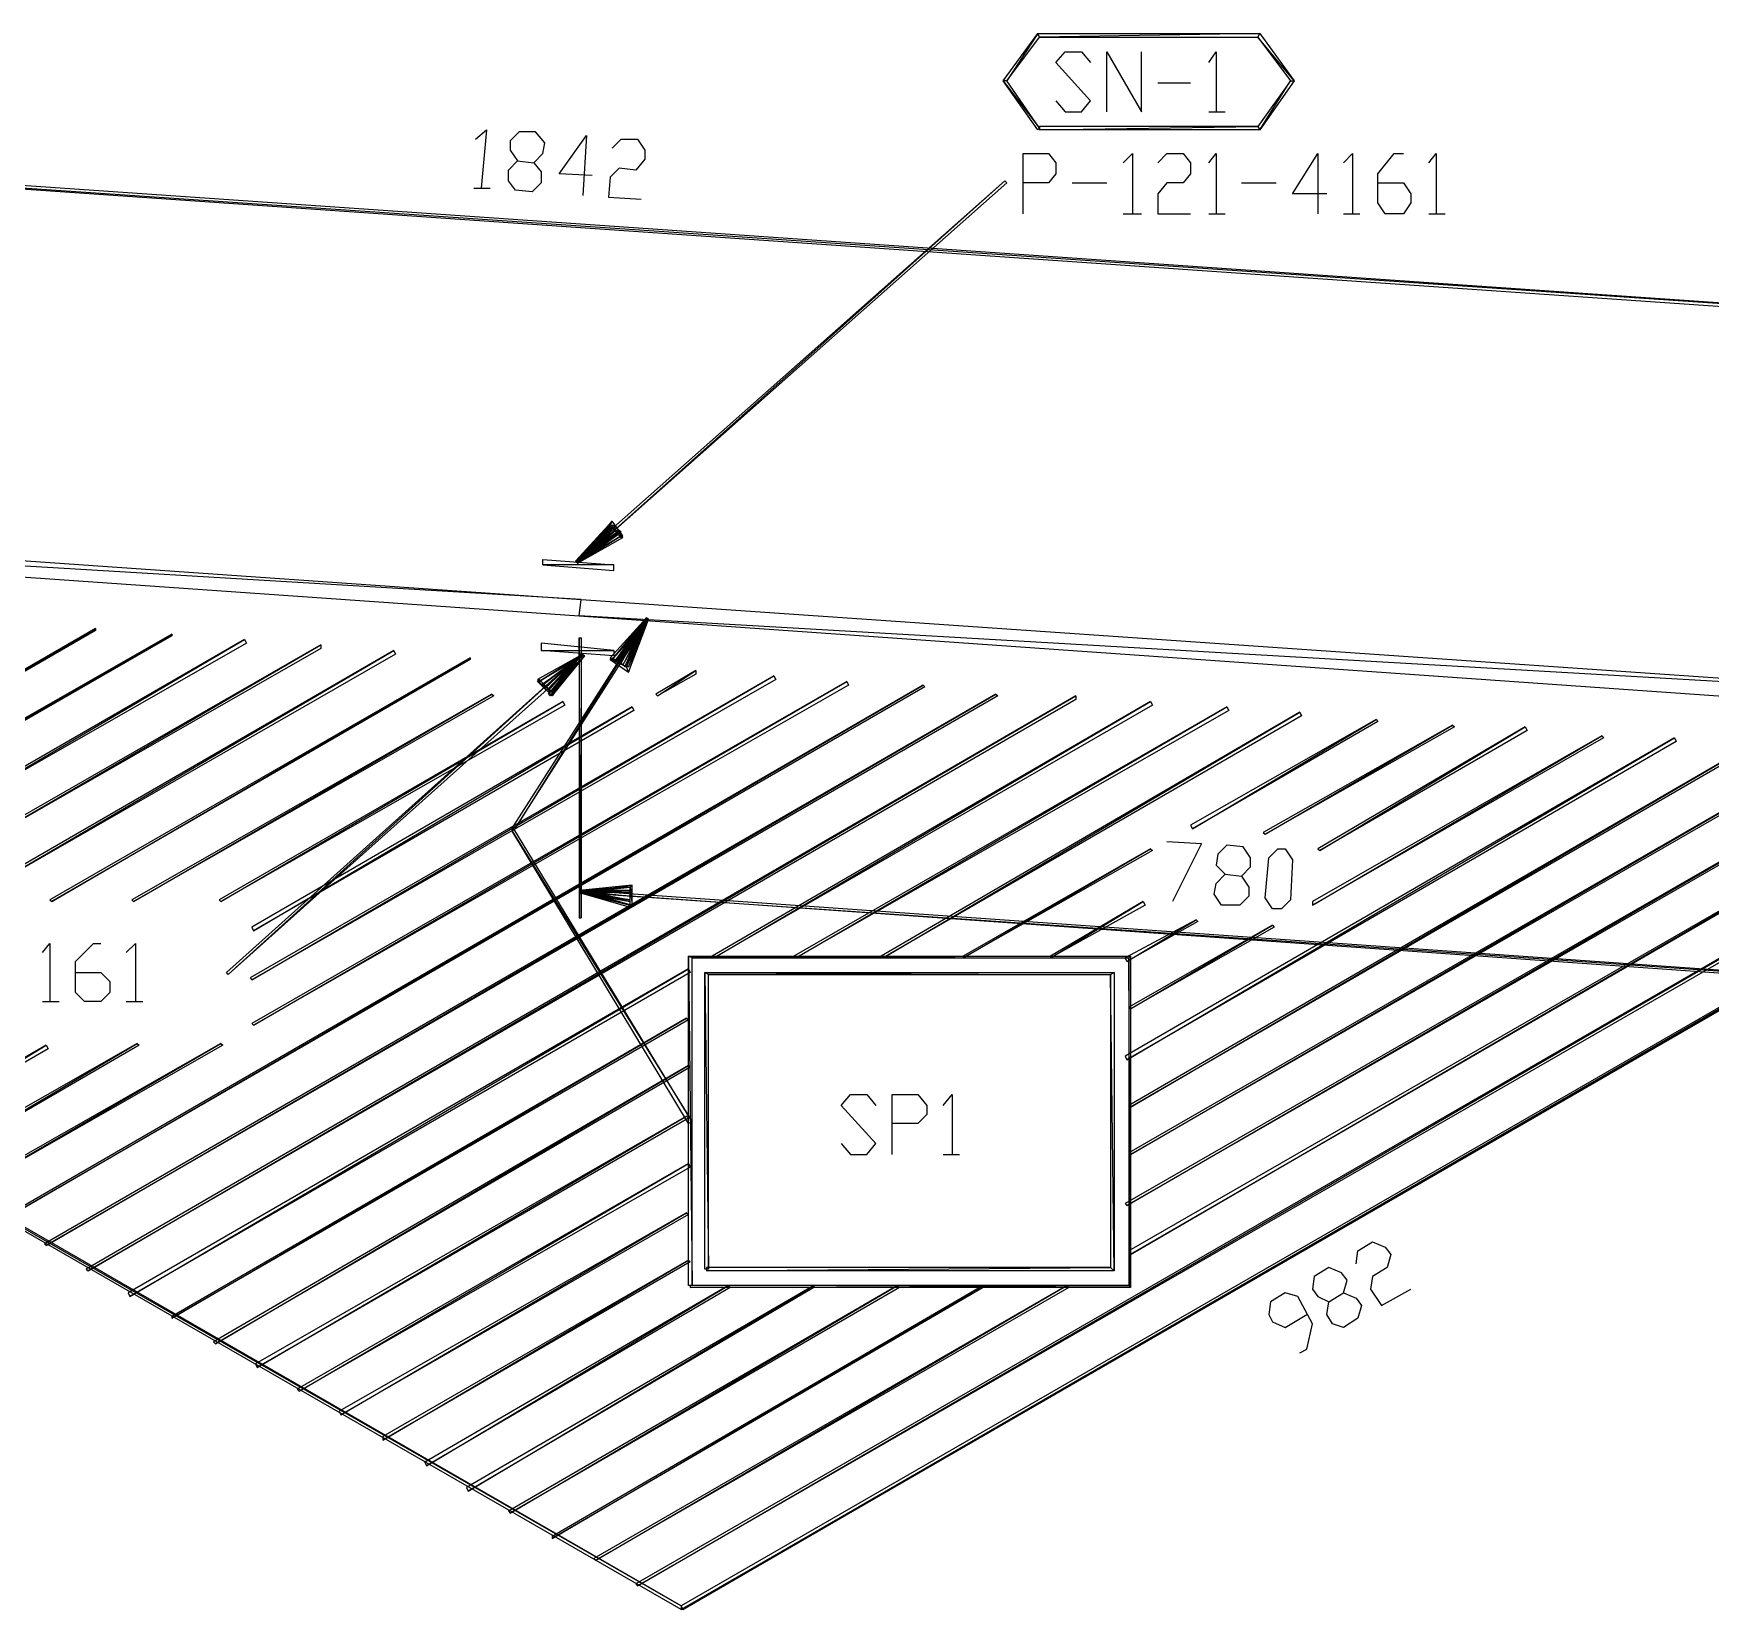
# Model space of a CAD drawing. Header units: millimetres. Extents: x 21 to 1147, y -811 to 126.
# Drawn here: x 416.9 to 527.5, y -571.8 to -467.9 of the extents above; entities that cross this region are included whole.
import ezdxf

# ---------------------------------------------------------------- set-up
doc = ezdxf.new("R2010")
doc.units = ezdxf.units.MM
doc.layers.add('EDITED_LINES', color=4, linetype='Continuous')

msp = doc.modelspace()

# ---------------------------------------------------------------- linework, layer by layer
at = {"layer": 'EDITED_LINES'}
for p, q in [((480.88, -471.04), (483.16, -467.92)), ((483.16, -467.92), (481.12, -471.04)), ((483.16, -467.92), (481.12, -471.04)), ((481.12, -471.04), (483.28, -468.16)), ((483.28, -468.16), (483.16, -467.92)), ((483.16, -467.92), (497.8, -467.92)), ((483.28, -468.16), (483.16, -467.92)), ((497.8, -467.92), (483.28, -468.16)), ((497.8, -467.92), (483.28, -468.16)), ((483.28, -468.16), (497.68, -468.16)), ((497.68, -468.16), (497.8, -467.92)), ((497.68, -468.16), (497.8, -467.92)), ((500.08, -471.04), (497.68, -468.16)), ((497.68, -468.16), (499.84, -471.04)), ((500.08, -471.04), (497.68, -468.16)), ((497.8, -467.92), (500.08, -471.04)), ((484.36, -469.84), (484.96, -469.12)), ((486.64, -472.36), (484.36, -469.84)), ((484.96, -469.12), (486.04, -469.12)), ((486.04, -469.12), (486.64, -469.84)), ((487.72, -473.08), (487.72, -469.12)), ((487.72, -469.12), (490, -473.08)), ((490, -473.08), (490, -469.12)), ((494.44, -469.84), (494.92, -469.12)), ((494.92, -469.12), (494.92, -473.08)), ((481.12, -471.04), (480.88, -471.04)), ((481.12, -471.04), (480.88, -471.04)), ((480.88, -471.04), (483.28, -474.16)), ((480.88, -471.04), (483.28, -474.16)), ((483.16, -474.28), (480.88, -471.04)), ((483.28, -474.16), (481.12, -471.04)), ((491.08, -471.16), (493.24, -471.16)), ((499.84, -471.04), (497.68, -474.04)), ((497.8, -474.28), (499.84, -471.04)), ((497.8, -474.28), (499.84, -471.04)), ((500.08, -471.04), (497.8, -474.28)), ((499.84, -471.04), (500.08, -471.04)), ((499.84, -471.04), (500.08, -471.04)), ((561.16, -487.96), (330.28, -472)), ((330.28, -472.24), (561.16, -487.96)), ((330.28, -472.24), (561.16, -487.96)), ((561.16, -488.2), (330.28, -472.24)), ((484.36, -472.36), (484.96, -473.08)), ((484.96, -473.08), (486.04, -473.08)), ((486.04, -473.08), (486.64, -472.36)), ((494.44, -473.08), (495.52, -473.08)), ((446.08, -474.88), (446.8, -474.28)), ((446.8, -474.28), (446.44, -478.12)), ((448.96, -474.4), (448.36, -475)), ((450.04, -474.4), (448.96, -474.4)), ((450.64, -475.12), (450.04, -474.4)), ((483.28, -474.16), (483.16, -474.28)), ((483.28, -474.04), (483.28, -474.28)), ((483.28, -474.28), (497.68, -474.04)), ((497.68, -474.04), (483.28, -474.04)), ((483.28, -474.28), (497.68, -474.04)), ((497.8, -474.28), (483.28, -474.28)), ((497.68, -474.04), (497.8, -474.28)), ((497.68, -474.04), (497.8, -474.28)), ((448.36, -475), (448.36, -475.6)), ((448.36, -475.6), (448.84, -476.32)), ((450.52, -475.84), (450.64, -475.12)), ((451.6, -477.16), (453.4, -474.64)), ((453.4, -474.64), (453.16, -478.6)), ((455.08, -475.48), (455.68, -474.88)), ((455.68, -474.88), (456.76, -474.88)), ((456.76, -474.88), (457.24, -475.6)), ((457.24, -475.6), (457.24, -476.2)), ((448.24, -476.92), (448.84, -476.32)), ((448.84, -476.32), (449.92, -476.44)), ((449.92, -476.44), (450.52, -475.84)), ((449.92, -476.44), (450.4, -477.04)), ((457.24, -476.2), (456.64, -476.92)), ((482.2, -479.8), (482.2, -475.84)), ((482.2, -475.84), (483.88, -475.84)), ((483.88, -475.84), (484.36, -476.44)), ((484.36, -476.44), (484.36, -477.16)), ((488.8, -476.44), (489.4, -475.84)), ((489.4, -475.84), (489.4, -479.8)), ((491.08, -476.44), (491.68, -475.84)), ((491.68, -475.84), (492.76, -475.84)), ((492.76, -475.84), (493.24, -476.44)), ((493.24, -476.44), (493.24, -477.16)), ((494.44, -476.44), (494.92, -475.84)), ((494.92, -475.84), (494.92, -479.8)), ((499.96, -478.48), (501.64, -475.84)), ((501.64, -475.84), (501.64, -479.8)), ((503.32, -476.44), (503.92, -475.84)), ((503.92, -475.84), (503.92, -479.8)), ((505.6, -477.16), (506.68, -475.84)), ((506.68, -475.84), (507.28, -475.84)), ((508.96, -476.44), (509.44, -475.84)), ((509.44, -475.84), (509.44, -479.8)), ((448.24, -477.64), (448.24, -476.92)), ((448.72, -478.24), (448.24, -477.64)), ((450.4, -477.76), (449.8, -478.36)), ((450.4, -477.04), (450.4, -477.76)), ((453.76, -477.28), (451.6, -477.16)), ((481, -477.64), (452.68, -502.72)), ((452.8, -502.84), (481, -477.64)), ((452.8, -502.84), (481, -477.64)), ((481.12, -477.76), (452.8, -502.84)), ((454.96, -477.4), (454.84, -478.72)), ((455.56, -476.8), (454.96, -477.4)), ((456.64, -476.92), (455.56, -476.8)), ((481, -477.64), (481.12, -477.76)), ((483.88, -477.76), (482.2, -477.76)), ((484.36, -477.16), (483.88, -477.76)), ((485.44, -477.76), (487.72, -477.76)), ((491.68, -477.76), (491.08, -478.48)), ((492.76, -477.76), (491.68, -477.76)), ((493.24, -477.16), (492.76, -477.76)), ((496.6, -477.76), (498.88, -477.76)), ((505.6, -479.08), (505.6, -477.16)), ((505.6, -477.76), (507.28, -477.76)), ((507.28, -477.76), (507.76, -478.48)), ((445.96, -478.12), (447.04, -478.12)), ((449.8, -478.36), (448.72, -478.24)), ((454.84, -478.72), (457, -478.84)), ((491.08, -478.48), (491.08, -479.8)), ((502.24, -478.48), (499.96, -478.48)), ((507.76, -478.48), (507.76, -479.08)), ((488.8, -479.8), (490, -479.8)), ((491.08, -479.8), (493.24, -479.8)), ((494.44, -479.8), (495.52, -479.8)), ((503.32, -479.8), (504.4, -479.8)), ((506.08, -479.8), (505.6, -479.08)), ((507.28, -479.8), (506.08, -479.8)), ((507.76, -479.08), (507.28, -479.8)), ((508.96, -479.8), (510.04, -479.8)), ((330.28, -497.32), (459.64, -571.6)), ((330.28, -497.32), (459.64, -571.6)), ((459.64, -571.84), (330.28, -497.32)), ((459.64, -571.6), (330.4, -497.08)), ((342.76, -497.56), (453.04, -505.24)), ((453.04, -505.24), (342.76, -498.64)), ((342.76, -498.64), (452.92, -506.32)), ((453.04, -505.24), (342.76, -498.64)), ((455.08, -500.08), (452.68, -502.72)), ((454.96, -500.32), (452.68, -502.72)), ((455.08, -500.32), (452.68, -502.72)), ((455.2, -500.44), (452.68, -502.72)), ((452.68, -502.72), (455.56, -500.68)), ((452.68, -502.72), (455.56, -500.8)), ((452.68, -502.72), (455.56, -500.8)), ((452.8, -502.84), (455.08, -500.08)), ((452.8, -502.84), (455.08, -500.08)), ((454.96, -500.32), (452.8, -502.84)), ((452.8, -502.84), (454.96, -500.32)), ((452.8, -502.84), (454.96, -500.32)), ((452.8, -502.84), (455.08, -500.32)), ((452.8, -502.84), (455.08, -500.32)), ((455.08, -500.44), (452.8, -502.84)), ((455.32, -500.44), (452.8, -502.84)), ((452.8, -502.84), (455.2, -500.44)), ((452.8, -502.84), (455.2, -500.44)), ((455.56, -500.68), (452.8, -502.84)), ((455.56, -500.68), (452.8, -502.84)), ((455.32, -500.68), (452.8, -502.84)), ((455.56, -500.8), (452.8, -502.84)), ((455.56, -500.8), (452.8, -502.84)), ((455.56, -500.8), (452.8, -502.84)), ((455.56, -500.8), (452.8, -502.84)), ((452.8, -502.84), (455.68, -500.8)), ((455.68, -501.04), (452.8, -502.84)), ((455.68, -501.04), (452.8, -502.84)), ((452.8, -502.72), (455.68, -501.04)), ((452.8, -502.84), (455.68, -501.04)), ((452.8, -502.84), (455.68, -501.04)), ((455.08, -500.08), (454.96, -500.32)), ((455.08, -500.08), (454.96, -500.32)), ((454.96, -500.32), (455.8, -501.04)), ((454.96, -500.32), (455.8, -501.04)), ((455.68, -501.16), (454.96, -500.32)), ((454.96, -500.32), (455.08, -500.44)), ((455.8, -501.04), (455.08, -500.08)), ((455.08, -500.32), (455.32, -500.44)), ((455.2, -500.44), (455.32, -500.68)), ((455.68, -500.8), (455.56, -500.68)), ((455.68, -501.04), (455.56, -500.8)), ((455.68, -501.04), (455.56, -500.8)), ((455.8, -501.16), (455.68, -501.04)), ((455.8, -501.04), (455.68, -501.16)), ((452.8, -502.84), (455.8, -501.16)), ((450.52, -502.96), (450.52, -502.6)), ((450.52, -502.6), (455.2, -502.96)), ((450.52, -502.96), (450.52, -502.6)), ((450.52, -502.6), (455.2, -502.96)), ((455.2, -502.96), (450.52, -502.96)), ((450.52, -502.96), (455.2, -503.32)), ((455.2, -502.96), (450.52, -502.96)), ((455.2, -502.96), (450.52, -502.96)), ((450.52, -502.96), (455.2, -503.32)), ((455.2, -502.96), (450.52, -502.96)), ((452.68, -502.72), (452.8, -502.84)), ((452.8, -502.84), (452.68, -502.72)), ((452.68, -502.72), (452.8, -502.84)), ((452.8, -502.84), (452.68, -502.72)), ((452.68, -502.72), (452.8, -502.84)), ((452.8, -502.84), (452.68, -502.72)), ((452.68, -502.72), (452.8, -502.84)), ((452.68, -502.72), (452.8, -502.84)), ((452.8, -502.84), (452.8, -502.72)), ((455.2, -503.32), (455.2, -502.96)), ((455.2, -503.32), (455.2, -502.96)), ((452.92, -506.32), (453.04, -505.24)), ((452.92, -506.32), (453.04, -505.24)), ((453.04, -505.24), (548.68, -511.84)), ((448.48, -520.36), (457.36, -506.44)), ((457.36, -506.44), (448.6, -520.48)), ((457.36, -506.44), (448.6, -520.48)), ((448.6, -520.48), (457.48, -506.56)), ((548.68, -511.84), (452.92, -506.32)), ((452.92, -506.32), (548.68, -513.04)), ((548.68, -511.84), (452.92, -506.32)), ((457.36, -506.44), (454.96, -509.08)), ((455.08, -509.2), (457.36, -506.44)), ((455.08, -509.2), (457.36, -506.44)), ((457.36, -506.44), (455.08, -509.2)), ((457.48, -506.56), (455.08, -509.2)), ((455.32, -509.32), (457.36, -506.44)), ((455.32, -509.32), (457.36, -506.44)), ((457.36, -506.44), (455.32, -509.2)), ((457.48, -506.56), (455.32, -509.32)), ((455.44, -509.32), (457.36, -506.44)), ((455.44, -509.32), (457.36, -506.44)), ((457.36, -506.44), (455.44, -509.2)), ((457.48, -506.56), (455.44, -509.32)), ((455.68, -509.32), (457.36, -506.44)), ((455.68, -509.32), (457.36, -506.44)), ((455.68, -509.44), (457.36, -506.44)), ((457.48, -506.56), (455.68, -509.32)), ((457.36, -506.44), (455.8, -509.56)), ((457.36, -506.44), (455.8, -509.56)), ((455.8, -509.56), (457.48, -506.56)), ((455.92, -509.68), (457.36, -506.44)), ((456.04, -509.68), (457.36, -506.44)), ((456.04, -509.68), (457.36, -506.44)), ((457.36, -506.44), (456.04, -509.68)), ((457.36, -506.44), (456.04, -509.68)), ((456.04, -509.68), (457.48, -506.56)), ((457.36, -506.44), (456.16, -510.04)), ((457.36, -506.44), (456.16, -510.04)), ((457.36, -506.44), (456.16, -509.68)), ((457.36, -506.44), (456.16, -509.68)), ((456.16, -510.04), (457.48, -506.56)), ((456.16, -509.68), (457.48, -506.56)), ((457.36, -506.44), (457.48, -506.56)), ((457.48, -506.56), (457.36, -506.44)), ((457.36, -506.44), (457.48, -506.56)), ((457.48, -506.56), (457.36, -506.44)), ((457.36, -506.44), (457.48, -506.56)), ((457.48, -506.56), (457.36, -506.44)), ((457.36, -506.44), (457.48, -506.56)), ((457.48, -506.56), (457.36, -506.44)), ((457.48, -506.56), (457.36, -506.44)), ((426.04, -507.52), (404.2, -520)), ((404.32, -520.12), (426.04, -507.52)), ((404.32, -520.12), (426.04, -507.52)), ((426.04, -507.64), (404.32, -520.12)), ((421, -507.16), (405.16, -516.28)), ((405.28, -516.4), (421, -507.16)), ((405.28, -516.4), (421, -507.16)), ((421, -507.28), (405.28, -516.4)), ((421, -507.16), (421, -507.28)), ((426.04, -507.52), (426.04, -507.64)), ((430.84, -507.88), (409.84, -520)), ((409.96, -520.12), (430.84, -507.88)), ((409.96, -520.12), (430.84, -507.88)), ((430.96, -508.12), (409.96, -520.12)), ((435.88, -508.24), (413.68, -520.96)), ((413.8, -521.08), (435.88, -508.24)), ((413.8, -521.08), (435.88, -508.24)), ((435.88, -508.48), (413.8, -521.08)), ((440.68, -508.6), (413.92, -524.08)), ((414.04, -524.2), (440.68, -508.6)), ((414.04, -524.2), (440.68, -508.6)), ((430.84, -507.88), (430.96, -508.12)), ((435.88, -508.24), (435.88, -508.48)), ((440.68, -508.6), (440.8, -508.84)), ((450.4, -508.12), (450.4, -508.6)), ((455.2, -508.6), (450.4, -508.12)), ((450.4, -508.12), (450.4, -508.6)), ((455.2, -508.6), (450.4, -508.12)), ((450.4, -508.6), (455.2, -508.6)), ((450.4, -508.6), (455.2, -508.6)), ((455.2, -508.96), (450.4, -508.6)), ((450.4, -508.6), (455.2, -508.6)), ((450.4, -508.6), (455.2, -508.6)), ((455.2, -508.96), (450.4, -508.6)), ((453.04, -526.24), (452.92, -507.76)), ((452.92, -507.76), (452.92, -526.24)), ((453.04, -526.24), (452.92, -507.76)), ((452.92, -507.76), (453.04, -507.76)), ((453.04, -507.76), (453.04, -526.24)), ((455.2, -508.6), (455.2, -508.96)), ((455.2, -508.6), (455.2, -508.96)), ((440.8, -508.84), (414.04, -524.2)), ((445.72, -509.08), (418, -525.04)), ((418.12, -525.16), (445.72, -509.08)), ((418.12, -525.16), (445.72, -509.08)), ((445.72, -509.2), (418.12, -525.16)), ((429.64, -529.84), (453.04, -508.84)), ((453.04, -508.84), (429.76, -529.96)), ((453.04, -508.84), (429.76, -529.96)), ((429.76, -529.96), (453.28, -508.96)), ((445.72, -509.08), (445.72, -509.2)), ((453.16, -508.84), (450.16, -510.52)), ((450.28, -510.64), (453.16, -508.84)), ((450.28, -510.64), (453.16, -508.84)), ((453.16, -508.84), (450.28, -510.64)), ((453.16, -508.96), (450.28, -510.64)), ((450.4, -510.88), (453.16, -508.84)), ((450.4, -510.88), (453.16, -508.84)), ((453.16, -508.96), (450.4, -510.88)), ((453.16, -508.84), (450.52, -510.88)), ((453.16, -508.84), (450.52, -510.88)), ((450.64, -511), (453.16, -508.84)), ((450.64, -511), (453.16, -508.84)), ((450.64, -511), (453.16, -508.84)), ((450.64, -511), (453.16, -508.84)), ((450.64, -511.12), (453.04, -508.84)), ((453.16, -508.96), (450.64, -511)), ((453.16, -508.96), (450.64, -511)), ((453.04, -508.84), (450.76, -511.24)), ((453.04, -508.84), (450.76, -511.24)), ((450.76, -511.24), (453.28, -508.96)), ((450.88, -511.48), (453.04, -508.84)), ((450.88, -511.24), (453.04, -508.84)), ((453.04, -508.84), (451, -511.6)), ((453.04, -508.84), (451, -511.6)), ((453.04, -508.84), (451, -511.36)), ((453.04, -508.84), (451, -511.36)), ((451, -511.6), (453.28, -508.96)), ((451, -511.36), (453.28, -508.96)), ((453.04, -508.84), (451.12, -511.6)), ((453.04, -508.84), (451.12, -511.6)), ((451.12, -511.36), (453.04, -508.84)), ((451.12, -511.6), (453.28, -508.96)), ((453.28, -508.96), (453.04, -508.84)), ((453.28, -508.96), (453.04, -508.84)), ((453.28, -508.96), (453.04, -508.84)), ((453.28, -508.96), (453.04, -508.84)), ((453.28, -508.96), (453.04, -508.84)), ((453.16, -508.84), (453.16, -508.96)), ((453.16, -508.84), (453.16, -508.96)), ((453.16, -508.84), (453.16, -508.96)), ((453.16, -508.84), (453.16, -508.96)), ((454.96, -509.08), (455.08, -509.2)), ((454.96, -509.2), (455.08, -509.08)), ((456.04, -509.68), (454.96, -509.2)), ((454.96, -509.2), (456.16, -510.04)), ((456.04, -509.68), (454.96, -509.2)), ((455.08, -509.08), (456.04, -509.68)), ((455.08, -509.2), (455.32, -509.32)), ((455.32, -509.2), (455.44, -509.32)), ((455.44, -509.2), (455.68, -509.32)), ((455.8, -509.56), (455.68, -509.44)), ((456.04, -509.68), (455.92, -509.68)), ((456.16, -510.04), (456.04, -509.68)), ((456.16, -510.04), (456.04, -509.68)), ((456.16, -509.68), (456.04, -509.68)), ((460.6, -509.92), (457.96, -511.48)), ((458.08, -511.6), (460.6, -509.92)), ((458.08, -511.6), (460.6, -509.92)), ((460.6, -509.92), (460.6, -510.16)), ((414.88, -546.16), (475.6, -510.88)), ((475.6, -510.88), (414.88, -546.04)), ((414.88, -546.16), (475.6, -510.88)), ((475.72, -511), (414.88, -546.16)), ((465.76, -510.28), (431.2, -530.2)), ((431.32, -530.32), (465.76, -510.28)), ((431.32, -530.32), (465.76, -510.28)), ((465.88, -510.52), (431.32, -530.32)), ((470.56, -510.64), (431.32, -533.2)), ((431.44, -533.32), (470.56, -510.64)), ((431.44, -533.32), (470.56, -510.64)), ((470.68, -510.88), (431.44, -533.32)), ((450.16, -510.52), (450.28, -510.64)), ((450.16, -510.64), (450.28, -510.52)), ((451.12, -511.36), (450.16, -510.64)), ((450.16, -510.64), (451.12, -511.6)), ((451.12, -511.36), (450.16, -510.64)), ((450.28, -510.52), (451.12, -511.36)), ((450.28, -510.64), (450.4, -510.88)), ((450.52, -510.88), (450.64, -511)), ((450.52, -510.88), (450.64, -511)), ((460.6, -510.16), (458.08, -511.6)), ((465.76, -510.28), (465.88, -510.52)), ((470.56, -510.64), (470.68, -510.88)), ((475.6, -510.88), (475.72, -511)), ((480.4, -511.48), (417.64, -547.72)), ((417.76, -547.84), (480.4, -511.48)), ((417.76, -547.84), (480.4, -511.48)), ((480.52, -511.6), (417.76, -547.84)), ((485.68, -511.6), (420.4, -549.4)), ((420.52, -549.52), (485.68, -511.6)), ((420.52, -549.52), (485.68, -511.6)), ((485.68, -511.84), (420.52, -549.52)), ((447.16, -511.48), (423.4, -525.04)), ((423.52, -525.16), (447.16, -511.48)), ((423.52, -525.16), (447.16, -511.48)), ((447.28, -511.6), (423.52, -525.16)), ((451.84, -511.96), (429.16, -525.04)), ((429.28, -525.16), (451.84, -511.96)), ((429.28, -525.16), (451.84, -511.96)), ((447.16, -511.48), (447.28, -511.6)), ((450.76, -511.24), (450.64, -511.12)), ((451, -511.36), (450.88, -511.24)), ((451, -511.6), (450.88, -511.48)), ((451.12, -511.6), (451.12, -511.36)), ((451.12, -511.6), (451.12, -511.36)), ((451.84, -511.96), (451.96, -512.2)), ((457.96, -511.48), (458.08, -511.6)), ((490.6, -511.96), (461.68, -528.76)), ((461.8, -528.88), (490.6, -511.96)), ((461.8, -528.88), (490.6, -511.96)), ((480.4, -511.48), (480.52, -511.6)), ((485.68, -511.6), (485.68, -511.84)), ((490.6, -511.96), (490.72, -512.2)), ((451.96, -512.2), (429.28, -525.16)), ((456.4, -512.32), (431.32, -526.84)), ((431.44, -527.08), (456.4, -512.32)), ((431.44, -527.08), (456.4, -512.32)), ((456.52, -512.56), (431.44, -527.08)), ((456.4, -512.32), (456.52, -512.56)), ((459.64, -571.84), (561.04, -513.16)), ((561.04, -513.16), (459.64, -571.6)), ((459.64, -571.84), (561.04, -513.16)), ((561.04, -513.16), (459.64, -571.6)), ((459.76, -571.84), (561.04, -513.16)), ((459.76, -571.84), (561.04, -513.16)), ((490.72, -512.2), (461.8, -528.88)), ((495.64, -512.32), (467.08, -528.76)), ((467.2, -528.88), (495.64, -512.32)), ((467.2, -528.88), (495.64, -512.32)), ((495.76, -512.56), (467.2, -528.88)), ((500.44, -512.68), (472.84, -528.76)), ((472.96, -528.88), (500.44, -512.68)), ((472.96, -528.88), (500.44, -512.68)), ((500.56, -512.92), (472.96, -528.88)), ((505.48, -513.16), (493.24, -520.12)), ((493.36, -520.36), (505.48, -513.16)), ((493.36, -520.36), (505.48, -513.16)), ((495.64, -512.32), (495.76, -512.56)), ((500.44, -512.68), (500.56, -512.92)), ((505.48, -513.16), (505.6, -513.28)), ((561.16, -513.28), (459.64, -571.84)), ((561.16, -513.28), (459.76, -571.84)), ((505.6, -513.28), (493.36, -520.36)), ((510.52, -513.52), (498.04, -520.6)), ((498.16, -520.72), (510.52, -513.52)), ((498.16, -520.72), (510.52, -513.52)), ((510.64, -513.64), (498.16, -520.72)), ((501.28, -525.4), (520.36, -514.24)), ((520.36, -514.24), (501.28, -525.16)), ((501.28, -525.4), (520.36, -514.24)), ((515.32, -513.64), (501.64, -521.68)), ((501.76, -521.8), (515.32, -513.64)), ((501.76, -521.8), (515.32, -513.64)), ((515.44, -513.88), (501.76, -521.8)), ((510.52, -513.52), (510.64, -513.64)), ((515.32, -513.64), (515.44, -513.88)), ((520.36, -514.24), (520.48, -514.36)), ((525.16, -514.36), (488.92, -535.36)), ((489.04, -535.6), (525.16, -514.36)), ((489.04, -535.6), (525.16, -514.36)), ((525.28, -514.6), (489.04, -535.6)), ((530.2, -514.84), (489.16, -538.6)), ((535.24, -515.2), (489.16, -541.72)), ((489.28, -538.72), (530.2, -514.84)), ((489.28, -538.72), (530.2, -514.84)), ((530.32, -514.96), (489.28, -538.72)), ((489.28, -541.84), (535.24, -515.2)), ((489.28, -541.84), (535.24, -515.2)), ((535.36, -515.32), (489.28, -541.84)), ((520.48, -514.36), (501.28, -525.4)), ((525.16, -514.36), (525.28, -514.6)), ((549.76, -516.4), (456.64, -570.16)), ((456.76, -570.28), (549.76, -516.4)), ((456.76, -570.28), (549.76, -516.4)), ((540.28, -515.56), (488.92, -545.08)), ((489.04, -545.2), (540.28, -515.56)), ((489.04, -545.2), (540.28, -515.56)), ((540.4, -515.68), (489.04, -545.2)), ((544.6, -516.28), (489.16, -548.2)), ((489.28, -548.44), (544.6, -516.28)), ((489.28, -548.44), (544.6, -516.28)), ((544.6, -516.4), (489.28, -548.44)), ((549.88, -516.64), (456.76, -570.28)), ((448.6, -520.48), (448.48, -520.36)), ((448.6, -520.36), (448.48, -520.48)), ((448.48, -520.48), (460.36, -539.68)), ((448.48, -520.48), (460.36, -539.68)), ((460.12, -539.8), (448.48, -520.48)), ((460.36, -539.68), (448.6, -520.36)), ((493.24, -520.12), (493.36, -520.36)), ((498.04, -520.6), (498.16, -520.72)), ((478.24, -528.88), (490.6, -521.68)), ((490.6, -521.68), (478.24, -528.76)), ((478.24, -528.88), (490.6, -521.68)), ((490.72, -521.8), (478.24, -528.88)), ((490.6, -521.68), (490.72, -521.8)), ((491.68, -521.2), (493.96, -521.32)), ((493.96, -521.32), (492.04, -525.16)), ((495.04, -522.04), (494.92, -522.76)), ((495.64, -521.44), (495.04, -522.04)), ((496.72, -521.56), (495.64, -521.44)), ((497.2, -522.28), (496.72, -521.56)), ((498.4, -522.28), (499, -521.68)), ((499, -521.68), (499.48, -521.68)), ((499.48, -521.68), (499.96, -522.4)), ((501.64, -521.68), (501.76, -521.8)), ((494.92, -522.76), (495.52, -523.36)), ((496.6, -523.48), (497.2, -522.88)), ((497.2, -522.88), (497.2, -522.28)), ((498.16, -524.92), (498.4, -522.28)), ((499.96, -522.4), (499.84, -525.04)), ((456.4, -524.08), (452.92, -524.44)), ((452.92, -524.56), (456.28, -524.2)), ((456.28, -524.2), (452.92, -524.44)), ((452.92, -524.56), (456.28, -524.2)), ((452.92, -524.56), (456.28, -524.2)), ((456.28, -524.2), (452.92, -524.44)), ((452.92, -524.56), (456.28, -524.2)), ((453.04, -524.56), (456.4, -524.08)), ((453.04, -524.56), (456.4, -524.08)), ((456.28, -524.2), (453.04, -524.56)), ((456.4, -524.08), (456.28, -524.2)), ((456.4, -524.08), (456.28, -524.2)), ((456.28, -524.2), (456.4, -525.4)), ((456.28, -524.2), (456.4, -525.4)), ((456.28, -525.4), (456.28, -524.2)), ((456.28, -524.2), (456.28, -524.44)), ((456.28, -524.2), (456.28, -524.44)), ((456.4, -525.4), (456.4, -524.08)), ((494.8, -524.68), (494.92, -523.96)), ((494.92, -523.96), (495.52, -523.36)), ((495.52, -523.36), (496.6, -523.48)), ((496.6, -523.48), (497.08, -524.2)), ((497.08, -524.2), (497.08, -524.8)), ((418, -525.04), (418.12, -525.16)), ((423.4, -525.04), (423.52, -525.16)), ((429.16, -525.04), (429.28, -525.16)), ((452.92, -524.56), (453.04, -524.44)), ((452.92, -524.44), (453.04, -524.56)), ((452.92, -524.56), (453.04, -524.44)), ((452.92, -524.44), (452.92, -524.56)), ((456.28, -524.44), (452.92, -524.56)), ((452.92, -524.56), (453.04, -524.44)), ((452.92, -524.44), (452.92, -524.56)), ((456.28, -524.44), (452.92, -524.56)), ((452.92, -524.56), (453.04, -524.44)), ((452.92, -524.44), (452.92, -524.56)), ((452.92, -524.56), (456.28, -524.44)), ((456.28, -524.44), (452.92, -524.44)), ((452.92, -524.56), (456.28, -524.44)), ((453.04, -524.44), (452.92, -524.56)), ((456.4, -525.4), (452.92, -524.56)), ((452.92, -524.56), (456.28, -525.52)), ((456.4, -525.4), (452.92, -524.56)), ((456.28, -525.16), (452.92, -524.56)), ((452.92, -524.56), (456.28, -525.4)), ((456.28, -525.16), (452.92, -524.56)), ((456.28, -525.04), (452.92, -524.56)), ((452.92, -524.56), (456.28, -525.16)), ((456.28, -525.04), (452.92, -524.56)), ((456.28, -524.8), (452.92, -524.56)), ((452.92, -524.56), (456.28, -525.04)), ((456.28, -524.8), (452.92, -524.56)), ((456.28, -524.56), (452.92, -524.56)), ((452.92, -524.56), (561.16, -532)), ((452.92, -524.56), (561.16, -532)), ((561.16, -532.24), (452.92, -524.56)), ((453.04, -524.44), (456.4, -525.4)), ((453.04, -524.44), (456.28, -525.16)), ((453.04, -524.44), (456.28, -525.04)), ((453.04, -524.44), (456.28, -524.8)), ((561.16, -532), (453.04, -524.44)), ((456.28, -524.44), (456.28, -524.56)), ((456.28, -525.04), (456.28, -524.8)), ((456.28, -525.16), (456.28, -525.04)), ((456.28, -525.4), (456.28, -525.16)), ((456.28, -525.52), (456.4, -525.4)), ((456.4, -525.4), (456.28, -525.4)), ((484, -528.88), (490.12, -525.16)), ((490.12, -525.16), (484, -528.76)), ((484, -528.88), (490.12, -525.16)), ((490.24, -525.4), (484, -528.88)), ((490.12, -525.16), (490.24, -525.4)), ((495.28, -525.4), (494.8, -524.68)), ((496.48, -525.4), (495.28, -525.4)), ((497.08, -524.8), (496.48, -525.4)), ((498.64, -525.64), (498.16, -524.92)), ((499.84, -525.04), (499.24, -525.64)), ((501.28, -525.16), (501.28, -525.4)), ((452.92, -526.24), (453.04, -526.24)), ((493.6, -526.36), (488.92, -528.88)), ((489.04, -529.12), (493.6, -526.36)), ((489.04, -529.12), (493.6, -526.36)), ((493.72, -526.48), (489.04, -529.12)), ((493.6, -526.36), (493.72, -526.48)), ((499.24, -525.64), (498.64, -525.64)), ((431.32, -526.84), (431.44, -527.08)), ((498.64, -526.72), (489.16, -532.12)), ((489.28, -532.24), (498.64, -526.72)), ((489.28, -532.24), (498.64, -526.72)), ((498.76, -526.84), (489.28, -532.24)), ((498.64, -526.72), (498.76, -526.84)), ((417.52, -528.52), (418, -527.92)), ((418, -527.92), (418, -531.76)), ((419.68, -529.12), (420.88, -527.92)), ((420.88, -527.92), (421.36, -527.92)), ((423.04, -528.52), (423.64, -527.92)), ((423.64, -527.92), (423.64, -531.76)), ((419.68, -531.16), (419.68, -529.12)), ((419.68, -529.84), (421.36, -529.84)), ((421.36, -529.84), (421.96, -530.44)), ((460.12, -529.6), (423.16, -550.96)), ((423.28, -551.2), (460.12, -529.6)), ((423.28, -551.2), (460.12, -529.6)), ((460.24, -529.84), (423.28, -551.2)), ((429.76, -529.96), (429.64, -529.84)), ((460.36, -528.88), (460.12, -528.76)), ((460.12, -528.76), (489.28, -528.76)), ((460.36, -528.88), (460.12, -528.76)), ((460.12, -528.76), (460.36, -550.48)), ((460.12, -528.76), (460.36, -550.48)), ((460.12, -550.48), (460.12, -528.76)), ((460.12, -529.6), (460.24, -529.84)), ((489.28, -528.76), (460.36, -528.88)), ((489.28, -528.76), (460.36, -528.88)), ((460.36, -528.88), (489.16, -528.88)), ((460.36, -550.48), (460.36, -528.88)), ((461.44, -529.96), (461.2, -529.84)), ((461.2, -529.84), (488.2, -529.84)), ((461.44, -529.96), (461.2, -529.84)), ((461.2, -529.84), (461.44, -549.4)), ((461.2, -529.84), (461.44, -549.4)), ((461.2, -549.4), (461.2, -529.84)), ((488.2, -529.84), (461.44, -529.96)), ((488.2, -529.84), (461.44, -529.96)), ((461.68, -528.76), (461.8, -528.88)), ((467.08, -528.76), (467.2, -528.88)), ((472.84, -528.76), (472.96, -528.88)), ((478.24, -528.76), (478.24, -528.88)), ((484, -528.76), (484, -528.88)), ((487.96, -529.96), (488.2, -529.84)), ((487.96, -529.96), (488.2, -529.84)), ((488.2, -529.84), (488.2, -549.52)), ((488.92, -528.88), (489.04, -529.12)), ((489.16, -528.88), (489.28, -528.76)), ((489.16, -528.88), (489.28, -528.76)), ((489.28, -550.6), (489.16, -528.88)), ((489.16, -528.88), (489.16, -550.48)), ((489.28, -550.6), (489.16, -528.88)), ((489.28, -528.76), (489.28, -550.6)), ((421.96, -530.44), (421.96, -531.16)), ((431.2, -530.2), (431.32, -530.32)), ((461.44, -529.96), (487.96, -529.96)), ((461.44, -549.4), (461.44, -529.96)), ((488.2, -549.52), (487.96, -529.96)), ((487.96, -529.96), (487.96, -549.28)), ((488.2, -549.52), (487.96, -529.96)), ((417.52, -531.76), (418.6, -531.76)), ((420.28, -531.76), (419.68, -531.16)), ((421.36, -531.76), (420.28, -531.76)), ((421.96, -531.16), (421.36, -531.76)), ((423.04, -531.76), (424.12, -531.76)), ((426.04, -552.64), (460, -532.84)), ((460, -532.84), (426.04, -552.52)), ((426.04, -552.64), (460, -532.84)), ((460.12, -532.96), (426.04, -552.64)), ((460, -532.84), (460.12, -532.96)), ((489.16, -532.12), (489.28, -532.24)), ((431.32, -533.2), (431.44, -533.32)), ((417.76, -534.64), (406.48, -541.12)), ((406.6, -541.36), (417.76, -534.64)), ((406.6, -541.36), (417.76, -534.64)), ((417.88, -534.88), (406.6, -541.36)), ((423.76, -534.52), (409.24, -542.8)), ((409.36, -543.04), (423.76, -534.52)), ((409.36, -543.04), (423.76, -534.52)), ((423.88, -534.64), (409.36, -543.04)), ((429.28, -534.52), (412, -544.36)), ((412.12, -544.48), (429.28, -534.52)), ((412.12, -544.48), (429.28, -534.52)), ((429.4, -534.64), (412.12, -544.48)), ((417.76, -534.64), (417.88, -534.88)), ((423.76, -534.52), (423.88, -534.64)), ((429.28, -534.52), (429.4, -534.64)), ((488.92, -535.36), (489.04, -535.6)), ((460.12, -535.96), (428.8, -554.2)), ((428.92, -554.32), (460.12, -535.96)), ((428.92, -554.32), (460.12, -535.96)), ((460.24, -536.08), (428.92, -554.32)), ((460.12, -535.96), (460.24, -536.08)), ((470.2, -538.6), (470.8, -537.88)), ((472.48, -541.12), (470.2, -538.6)), ((470.8, -537.88), (471.88, -537.88)), ((471.88, -537.88), (472.48, -538.6)), ((473.56, -541.84), (473.56, -537.88)), ((473.56, -537.88), (475.24, -537.88)), ((475.24, -537.88), (475.84, -538.6)), ((475.84, -538.6), (475.84, -539.2)), ((476.92, -538.6), (477.52, -537.88)), ((477.52, -537.88), (477.52, -541.84)), ((489.16, -538.6), (489.28, -538.72)), ((460, -539.32), (431.56, -555.64)), ((431.68, -555.88), (460, -539.32)), ((431.68, -555.88), (460, -539.32)), ((460.12, -539.44), (431.68, -555.88)), ((460, -539.32), (460.12, -539.44)), ((460.36, -539.68), (460.12, -539.8)), ((475.84, -539.2), (475.24, -539.8)), ((475.24, -539.8), (473.56, -539.8)), ((470.2, -541.12), (470.8, -541.84)), ((470.8, -541.84), (471.88, -541.84)), ((471.88, -541.84), (472.48, -541.12)), ((476.92, -541.84), (478, -541.84)), ((489.16, -541.72), (489.28, -541.84)), ((460.12, -542.44), (434.32, -557.32)), ((434.44, -557.44), (460.12, -542.44)), ((434.44, -557.44), (460.12, -542.44)), ((460.24, -542.68), (434.44, -557.44)), ((460.12, -542.44), (460.24, -542.68)), ((488.92, -545.08), (489.04, -545.2)), ((460, -545.68), (437.08, -558.76)), ((437.2, -559), (460, -545.68)), ((437.2, -559), (460, -545.68)), ((460.12, -545.8), (437.2, -559)), ((460, -545.68), (460.12, -545.8)), ((417.64, -547.72), (417.76, -547.84)), ((489.16, -548.2), (489.28, -548.44)), ((504.16, -549.04), (504.28, -548.2)), ((504.28, -548.2), (505.24, -547.6)), ((505.24, -547.6), (506.08, -547.96)), ((506.08, -547.96), (506.44, -548.44)), ((506.44, -548.44), (506.2, -549.28)), ((420.4, -549.4), (420.52, -549.52)), ((439.96, -560.68), (460.12, -548.8)), ((460.12, -548.8), (439.96, -560.44)), ((439.96, -560.68), (460.12, -548.8)), ((460.24, -548.92), (439.96, -560.68)), ((460.12, -548.8), (460.24, -548.92)), ((461.44, -549.4), (461.2, -549.4)), ((461.32, -549.28), (461.32, -549.52)), ((461.32, -549.52), (487.96, -549.28)), ((487.96, -549.28), (461.32, -549.28)), ((461.32, -549.52), (487.96, -549.28)), ((488.2, -549.52), (461.32, -549.52)), ((487.96, -549.28), (488.2, -549.52)), ((487.96, -549.28), (488.2, -549.52)), ((502.36, -549.28), (501.4, -549.88)), ((503.2, -549.64), (502.36, -549.28)), ((503.56, -550.12), (503.2, -549.64)), ((506.2, -549.28), (505.24, -549.88)), ((462.76, -550.48), (442.72, -562.12)), ((442.84, -562.36), (462.76, -550.48)), ((442.84, -562.36), (462.76, -550.48)), ((462.88, -550.6), (442.84, -562.36)), ((468.4, -550.48), (445.48, -563.8)), ((445.6, -564.04), (468.4, -550.48)), ((445.6, -564.04), (468.4, -550.48)), ((468.4, -550.6), (445.6, -564.04)), ((473.92, -550.48), (448.24, -565.36)), ((448.36, -565.48), (473.92, -550.48)), ((448.36, -565.48), (473.92, -550.48)), ((474.04, -550.6), (448.36, -565.48)), ((451.12, -567.16), (479.56, -550.48)), ((479.56, -550.48), (451.12, -567.04)), ((451.12, -567.16), (479.56, -550.48)), ((479.56, -550.6), (451.12, -567.16)), ((485.08, -550.48), (453.88, -568.48)), ((454, -568.6), (485.08, -550.48)), ((454, -568.6), (485.08, -550.48)), ((485.2, -550.6), (454, -568.6)), ((460.36, -550.48), (460.12, -550.48)), ((460.24, -550.48), (460.24, -550.6)), ((460.24, -550.6), (489.16, -550.48)), ((489.16, -550.48), (460.24, -550.48)), ((460.24, -550.6), (489.16, -550.48)), ((489.28, -550.6), (460.24, -550.6)), ((462.76, -550.48), (462.88, -550.6)), ((468.4, -550.48), (468.4, -550.6)), ((473.92, -550.48), (474.04, -550.6)), ((479.56, -550.48), (479.56, -550.6)), ((485.08, -550.48), (485.2, -550.6)), ((489.16, -550.48), (489.28, -550.6)), ((489.16, -550.48), (489.28, -550.6)), ((501.4, -549.88), (501.28, -550.72)), ((501.28, -550.72), (501.64, -551.2)), ((503.32, -550.96), (503.56, -550.12)), ((505.24, -549.88), (505.12, -550.72)), ((505.12, -550.72), (505.84, -551.8)), ((505.84, -551.8), (507.76, -550.72)), ((423.16, -550.96), (423.28, -551.2)), ((498.52, -551.56), (498.4, -552.4)), ((499.48, -550.96), (498.52, -551.56)), ((500.32, -551.2), (499.48, -550.96)), ((501.28, -553), (500.32, -551.2)), ((501.64, -551.2), (502.36, -551.56)), ((502.24, -552.4), (502.36, -551.56)), ((502.36, -551.56), (503.32, -550.96)), ((503.32, -550.96), (504.16, -551.32)), ((504.16, -551.32), (504.52, -551.8)), ((504.52, -551.8), (504.28, -552.64)), ((426.04, -552.52), (426.04, -552.64)), ((498.4, -552.4), (498.64, -552.88)), ((498.64, -552.88), (499.48, -553.24)), ((499.48, -553.24), (500.92, -552.4)), ((500.92, -554.68), (501.28, -553)), ((502.6, -553), (502.24, -552.4)), ((503.32, -553.24), (502.6, -553)), ((504.28, -552.64), (503.32, -553.24)), ((428.8, -554.2), (428.92, -554.32)), ((500.44, -554.92), (500.92, -554.68)), ((431.56, -555.64), (431.68, -555.88)), ((434.32, -557.32), (434.44, -557.44)), ((437.08, -558.76), (437.2, -559)), ((439.96, -560.44), (439.96, -560.68)), ((442.72, -562.12), (442.84, -562.36)), ((445.48, -563.8), (445.6, -564.04)), ((448.24, -565.36), (448.36, -565.48)), ((451.12, -567.04), (451.12, -567.16)), ((453.88, -568.48), (454, -568.6)), ((456.64, -570.16), (456.76, -570.28)), ((459.64, -571.6), (459.64, -571.84)), ((459.64, -571.6), (459.64, -571.84)), ((459.64, -571.6), (459.76, -571.84))]:
    msp.add_line(p, q, dxfattribs=at)

doc.saveas('drawing.dxf')
